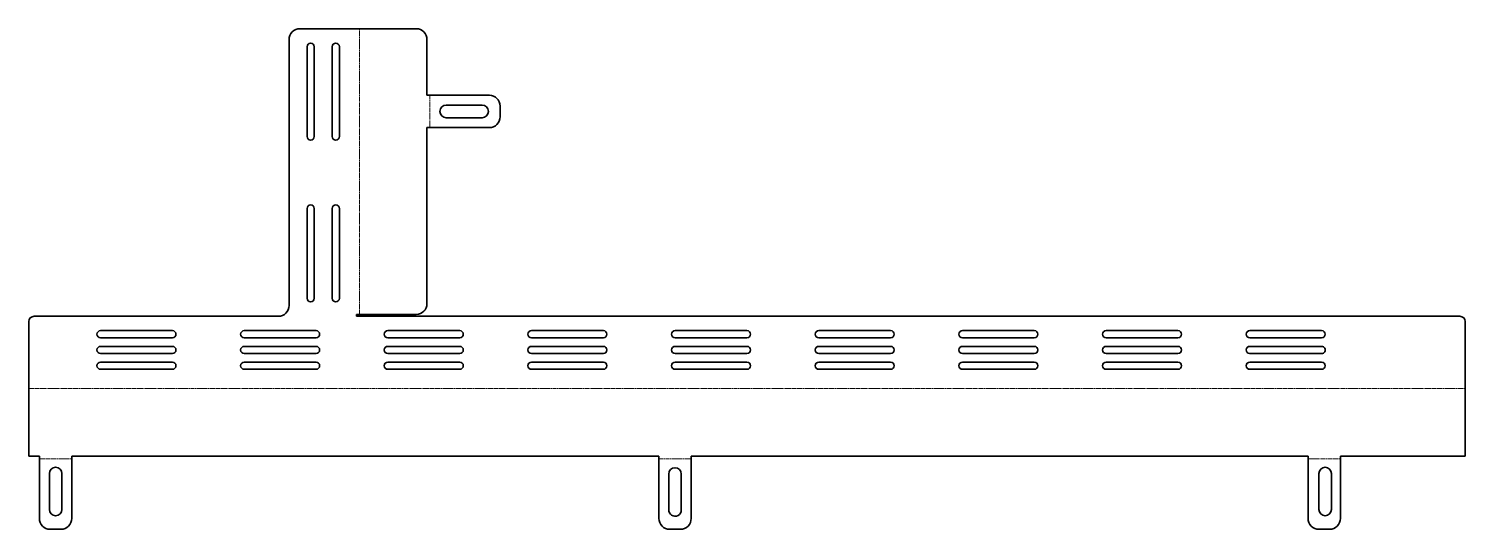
# Model space of a CAD drawing. Header units: millimetres. Extents: x 0 to 800, y 0 to 279.
import ezdxf

# ---------------------------------------------------------------- set-up
doc = ezdxf.new("R2010")
doc.units = ezdxf.units.MM
doc.linetypes.add('Chain', pattern=[13.68, 9.12, -1.14, 2.28, -1.14])
doc.layers.add('SIMUMAK Bend Centerline (ISO)', color=7, linetype='Chain', lineweight=9)
doc.layers.add('SIMUMAK Visible (ISO)', color=7, linetype='Continuous', lineweight=35)

# ---------------------------------------------------------------- blocks, each defined once
blk = doc.blocks.new('SIL-026-BPCABL-01_Chapa pasacables_SIL-026-BPCABL-01 (desplegable)')
at = {"layer": 'SIMUMAK Bend Centerline (ISO)', "ltscale": 0.263158}
for p, q in [((-215.87, -19.74), (-215.87, 139.26)), ((-176.61, 102.26), (-176.61, 84.26)), ((-400, -60.87), (400, -60.87)), ((-394.07, -100.13), (-376.07, -100.13)), ((-49.07, -100.13), (-31.07, -100.13)), ((312.47, -100.13), (330.47, -100.13))]:
    blk.add_line(p, q, dxfattribs=at)
at = {"layer": 'SIMUMAK Visible (ISO)'}
for p, q in [((-249, 139.26), (-184.24, 139.26)), ((-255, -14.74), (-255, 133.26)), ((-245, 79.26), (-245, 129.26)), ((-241, 129.26), (-241, 79.26)), ((-231, 79.26), (-231, 129.26)), ((-227, 129.26), (-227, 79.26)), ((-178.24, 102.26), (-178.24, 133.26)), ((-143.48, 102.26), (-178.24, 102.26)), ((-167.48, 96.76), (-147.48, 96.76)), ((-137.48, 90.26), (-137.48, 96.26)), ((-147.48, 89.76), (-167.48, 89.76)), ((-178.24, -13.74), (-178.24, 84.26)), ((-178.24, 84.26), (-143.48, 84.26)), ((-245, -10.74), (-245, 39.26)), ((-241, 39.26), (-241, -10.74)), ((-231, -10.74), (-231, 39.26)), ((-227, 39.26), (-227, -10.74)), ((-400, -98), (-400, -23.74)), ((-261, -20.74), (-397, -20.74)), ((-217.5, -20.74), (-217.5, -19.74)), ((-217.5, -19.74), (-184.24, -19.74)), ((397, -20.74), (-217.5, -20.74)), ((400, -98), (400, -23.74)), ((-360, -28.74), (-320, -28.74)), ((-280, -28.74), (-240, -28.74)), ((-200, -28.74), (-160, -28.74)), ((-120, -28.74), (-80, -28.74)), ((-40, -28.74), (0, -28.74)), ((40, -28.74), (80, -28.74)), ((120, -28.74), (160, -28.74)), ((200, -28.74), (240, -28.74)), ((280, -28.74), (320, -28.74)), ((-320, -32.74), (-360, -32.74)), ((-360, -37.49), (-320, -37.49)), ((-240, -32.74), (-280, -32.74)), ((-280, -37.49), (-240, -37.49)), ((-160, -32.74), (-200, -32.74)), ((-200, -37.49), (-160, -37.49)), ((-80, -32.74), (-120, -32.74)), ((-120, -37.49), (-80, -37.49)), ((0, -32.74), (-40, -32.74)), ((-40, -37.49), (0, -37.49)), ((80, -32.74), (40, -32.74)), ((40, -37.49), (80, -37.49)), ((160, -32.74), (120, -32.74)), ((120, -37.49), (160, -37.49)), ((240, -32.74), (200, -32.74)), ((200, -37.49), (240, -37.49)), ((279.99, -37.49), (320, -37.49)), ((320, -32.74), (280, -32.74)), ((-320, -41.49), (-360, -41.49)), ((-360, -46.24), (-320, -46.24)), ((-240, -41.49), (-280, -41.49)), ((-280, -46.24), (-240, -46.24)), ((-160, -41.49), (-200, -41.49)), ((-200, -46.24), (-160, -46.24)), ((-80, -41.49), (-120, -41.49)), ((-120, -46.24), (-80, -46.24)), ((0, -41.49), (-40, -41.49)), ((-40, -46.24), (0, -46.24)), ((80, -41.49), (40, -41.49)), ((40, -46.24), (80, -46.24)), ((160, -41.49), (120, -41.49)), ((120, -46.24), (160, -46.24)), ((240, -41.49), (200, -41.49)), ((200, -46.24), (240, -46.24)), ((319.95, -41.49), (279.93, -41.49)), ((280, -46.24), (320, -46.24)), ((-320, -50.24), (-360, -50.24)), ((-240, -50.24), (-280, -50.24)), ((-160, -50.24), (-200, -50.24)), ((-80, -50.24), (-120, -50.24)), ((0, -50.24), (-40, -50.24)), ((80, -50.24), (40, -50.24)), ((160, -50.24), (120, -50.24)), ((240, -50.24), (200, -50.24)), ((320, -50.24), (280, -50.24)), ((-399.96, -98.5), (-394.07, -98.5)), ((-394.07, -98.5), (-394.07, -133.26)), ((-376.07, -98.5), (-49.07, -98.5)), ((-376.07, -133.26), (-376.07, -98.5)), ((-49.07, -98.5), (-49.07, -133.26)), ((-31.07, -98.5), (312.47, -98.5)), ((-31.07, -133.26), (-31.07, -98.5)), ((312.47, -98.5), (312.47, -133.26)), ((330.47, -98.5), (399.96, -98.5)), ((330.47, -133.26), (330.47, -98.5)), ((-388.5, -128.26), (-388.5, -108.26)), ((-381.5, -108.26), (-381.5, -128.26)), ((-43.56, -128.29), (-43.56, -108.54)), ((-36.57, -108.54), (-36.57, -128.54)), ((318.5, -128.26), (318.5, -108.26)), ((325.5, -108.26), (325.5, -128.26)), ((-388.07, -139.26), (-382.07, -139.26)), ((-43.07, -139.26), (-37.07, -139.26)), ((318.47, -139.26), (324.47, -139.26))]:
    blk.add_line(p, q, dxfattribs=at)
at = {"layer": 'SIMUMAK Visible (ISO)', "extrusion": (0, 0, -1)}
for centre, radius, start, end in [((249, 133.26), 6, 0, 90), ((184.24, 133.26), 6, 90, 180), ((243, 129.26), 2, 0, 180), ((229, 129.26), 2, 0, 180), ((167.48, 93.26), 3.5, 270, 90), ((147.48, 93.26), 3.5, 90, 270), ((143.48, 96.26), 6, 90, 180), ((143.48, 90.26), 6, 180, 270), ((243, 79.26), 2, 180, 0), ((229, 79.26), 2, 180, 0), ((243, 39.26), 2, 0, 180), ((229, 39.26), 2, 0, 180), ((243, -10.74), 2, 180, 360), ((229, -10.74), 2, 180, 0), ((184.24, -13.74), 6, 180, 270), ((397, -23.74), 3, 0, 90), ((-397, -23.74), 3, 90, 180), ((360, -30.74), 2, 270, 90), ((320, -30.74), 2, 90, 270), ((280, -30.74), 2, 270, 90), ((240, -30.74), 2, 90, 270), ((200, -30.74), 2, 270, 90), ((160, -30.74), 2, 90, 270), ((120, -30.74), 2, 270, 90), ((80, -30.74), 2, 90, 270), ((40, -30.74), 2, 270, 90), ((0, -30.74), 2, 90, 270), ((-40, -30.74), 2, 270, 90), ((-80, -30.74), 2, 90, 270), ((-120, -30.74), 2, 270, 90), ((-160, -30.74), 2, 90, 270), ((-200, -30.74), 2, 270, 90), ((-240, -30.74), 2, 90, 270), ((-280, -30.74), 2, 270, 90), ((-320, -30.74), 2, 90, 270), ((360, -39.49), 2, 270, 90), ((320, -39.49), 2, 90, 270), ((280, -39.49), 2, 270, 90), ((240, -39.49), 2, 90, 270), ((200, -39.49), 2, 270, 90), ((160, -39.49), 2, 90, 270), ((120, -39.49), 2, 270, 90), ((80, -39.49), 2, 90, 270), ((40, -39.49), 2, 270, 90), ((0, -39.49), 2, 90, 270), ((-40, -39.49), 2, 270, 90), ((-80, -39.49), 2, 90, 270), ((-120, -39.49), 2, 270, 90), ((-160, -39.49), 2, 90, 270), ((-200, -39.49), 2, 270, 90), ((-240, -39.49), 2, 90, 270), ((-279.96, -39.49), 2, 270.91402, 90.91402), ((-320, -39.49), 2, 89.99976, 271.29263), ((360, -48.24), 2, 270, 90), ((320, -48.24), 2, 90, 270), ((280, -48.24), 2, 270, 90), ((240, -48.24), 2, 90, 270), ((200, -48.24), 2, 270, 90), ((160, -48.24), 2, 90, 270), ((120, -48.24), 2, 270, 90), ((80, -48.24), 2, 90, 270), ((40, -48.24), 2, 270, 90), ((0, -48.24), 2, 90, 270), ((-40, -48.24), 2, 270, 90), ((-80, -48.24), 2, 90, 270), ((-120, -48.24), 2, 270, 90), ((-160, -48.24), 2, 90, 270), ((-200, -48.24), 2, 270, 90), ((-240, -48.24), 2, 90, 270), ((-280, -48.24), 2, 270, 90), ((-320, -48.24), 2, 90, 270), ((397, -98), 3, 350.40593, 0), ((-397, -98), 3, 180, 189.59407), ((385, -108.26), 3.5, 0, 180), ((40.07, -108.54), 3.5, 0, 180), ((-322, -108.26), 3.5, 360, 180), ((388.07, -133.26), 6, 270, 0), ((385, -128.26), 3.5, 180, 0), ((382.07, -133.26), 6, 180, 270), ((43.07, -133.26), 6, 270, 0), ((40.07, -128.54), 3.5, 180, 4.04868), ((37.07, -133.26), 6, 180, 270), ((-318.47, -133.26), 6, 270, 360), ((-322, -128.26), 3.5, 180, 360), ((-324.47, -133.26), 6, 180, 270)]:
    blk.add_arc(centre, radius, start, end, dxfattribs=at)
at = {"layer": 'SIMUMAK Visible (ISO)'}
blk.add_arc((-261, -14.74), 6, 270, 0, dxfattribs=at)

msp = doc.modelspace()

# ---------------------------------------------------------------- block references
msp.add_blockref('SIL-026-BPCABL-01_Chapa pasacables_SIL-026-BPCABL-01 (desplegable)', (400, 139.26))

doc.saveas('drawing.dxf')
